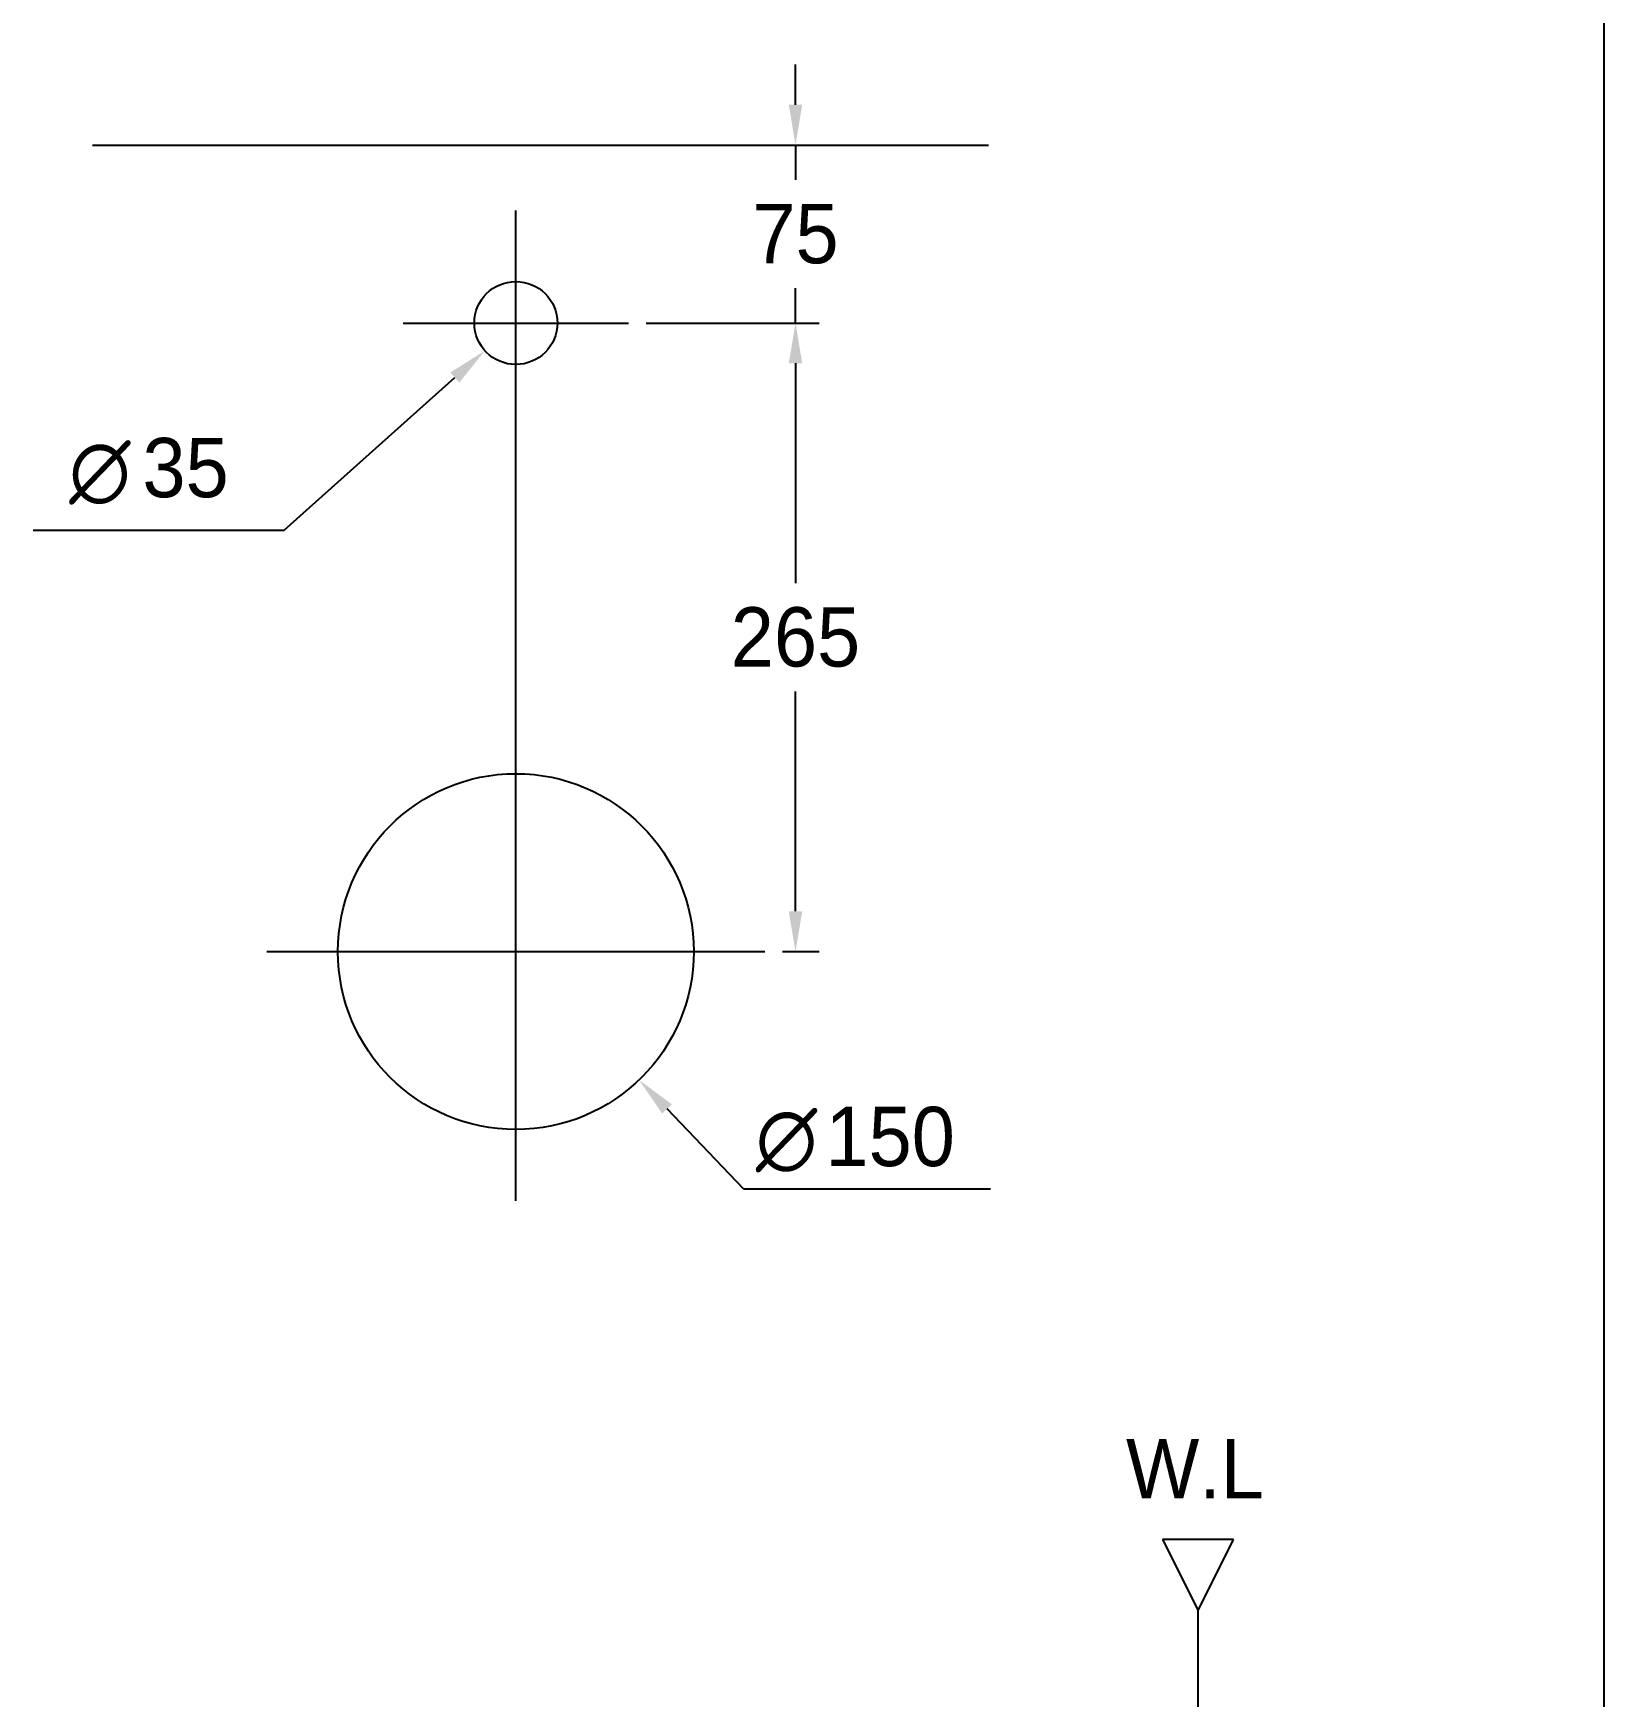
# Model space of a CAD drawing. Header units: millimetres. Extents: x 0 to 3800, y -67 to 2533.
# Drawn here: x 1138 to 1800, y 1216 to 1917 of the extents above; entities that cross this region are included whole.
import ezdxf
from ezdxf.enums import TextEntityAlignment as Align
from ezdxf.lldxf.tags import DXFTag

# ---------------------------------------------------------------- set-up
doc = ezdxf.new("R2010")
doc.units = ezdxf.units.MM
for name, color, linetype in [('TEXT', 7, 'Continuous'), ('도각라인', 255, 'Continuous'), ('외형선', 3, 'Continuous'), ('중심선', 1, 'DASHED'), ('치수선', 7, 'Continuous')]:
    doc.layers.add(name, color=color, linetype=linetype)
doc.styles.add('140911', font='HBATANG.TTF')
doc.styles.add('____', font='')
doc.styles.add('타이틀', font='H2GTRM.TTF', dxfattribs={"height": 25})
doc.styles.get('____').set_extended_font_data('굴림')
tags = doc.linetypes.add('DASHDOT', pattern=[70, 31, -13, 13, -13]).pattern_tags.tags
tags[10:11] = [DXFTag(74, 4), DXFTag(75, 0), DXFTag(340, '0'), DXFTag(46, 0.0), DXFTag(50, 0.0), DXFTag(44, 0.0), DXFTag(45, 0.0)]
tags[8:9] = [DXFTag(74, 4), DXFTag(75, 0), DXFTag(340, '0'), DXFTag(46, 0.0), DXFTag(50, 0.0), DXFTag(44, 0.0), DXFTag(45, 0.0)]
tags[6:7] = [DXFTag(74, 4), DXFTag(75, 0), DXFTag(340, '0'), DXFTag(46, 0.0), DXFTag(50, 0.0), DXFTag(44, 0.0), DXFTag(45, 0.0)]
tags[4:5] = [DXFTag(74, 4), DXFTag(75, 0), DXFTag(340, '0'), DXFTag(46, 0.0), DXFTag(50, 0.0), DXFTag(44, 0.0), DXFTag(45, 0.0)]
tags = doc.linetypes.add('DASHED', pattern=[25.72, 12.86, -12.86]).pattern_tags.tags
tags[6:7] = [DXFTag(74, 4), DXFTag(75, 0), DXFTag(340, '0'), DXFTag(46, 0.0), DXFTag(50, 0.0), DXFTag(44, 0.0), DXFTag(45, 0.0)]
tags[4:5] = [DXFTag(74, 4), DXFTag(75, 0), DXFTag(340, '0'), DXFTag(46, 0.0), DXFTag(50, 0.0), DXFTag(44, 0.0), DXFTag(45, 0.0)]
doc.dimstyles.new('MSADIM', dxfattribs={"dimtxt": 33, "dimasz": 17, "dimexe": 10, "dimexo": 7.5, "dimgap": 10, "dimtad": 0, "dimtih": 1, "dimtoh": 1, "dimdec": 0, "dimzin": 1, "dimdsep": 46, "dimtxsty": '____', "dimcen": 11.25, "dimadec": 0, "dimazin": 0, "dimtfac": 1, "dimtdec": 0, "dimtix": 1, "dimtmove": 0, "dimatfit": 3, "dimfxl": 1, "dimtolj": 1, "dimtzin": 1, "dimarcsym": 0})

# ---------------------------------------------------------------- blocks, each defined once
blk = doc.blocks.new('*D14')
at = {"layer": '치수선', "color": 0, "linetype": 'Continuous', "lineweight": -2, "transparency": 16777216}
for p, q in [((1459.22, 1886.74), (1459.22, 1903.74)), ((1449.96, 1869.74), (1469.22, 1869.74)), ((1459.22, 1869.74), (1459.22, 1855.06)), ((1459.22, 1794.74), (1459.22, 1809.43)), ((1396.31, 1794.74), (1469.22, 1794.74)), ((1459.22, 1777.74), (1459.22, 1760.74))]:
    blk.add_line(p, q, dxfattribs=at)
at = {"layer": '치수선', "color": 0, "linetype": 'Continuous', "transparency": 16777216}
for points in [[(1456.39, 1886.74), (1462.05, 1886.74), (1459.22, 1869.74)], [(1456.39, 1777.74), (1462.05, 1777.74), (1459.22, 1794.74)]]:
    blk.add_solid(points, dxfattribs=at)
at = {"layer": '치수선', "color": 0, "linetype": 'Continuous', "transparency": 16777216, "insert": (1459.22, 1832.24), "char_height": 25, "attachment_point": 5, "style": '____'}
blk.add_mtext('\\A1;75', dxfattribs=at)
blk = doc.blocks.new('*D15')
at = {"layer": '치수선', "color": 0, "linetype": 'Continuous', "lineweight": -2, "transparency": 16777216}
for p, q in [((1403.81, 1794.74), (1469.22, 1794.74)), ((1459.22, 1777.74), (1459.22, 1685.06)), ((1459.22, 1546.74), (1459.22, 1639.43)), ((1453.81, 1529.74), (1469.22, 1529.74))]:
    blk.add_line(p, q, dxfattribs=at)
at = {"layer": '치수선', "color": 0, "linetype": 'Continuous', "transparency": 16777216}
for points in [[(1456.39, 1777.74), (1462.05, 1777.74), (1459.22, 1794.74)], [(1456.39, 1546.74), (1462.05, 1546.74), (1459.22, 1529.74)]]:
    blk.add_solid(points, dxfattribs=at)
at = {"layer": '치수선', "color": 0, "linetype": 'Continuous', "transparency": 16777216, "insert": (1459.22, 1662.24), "char_height": 25, "attachment_point": 5, "style": '____'}
blk.add_mtext('\\A1;265', dxfattribs=at)

msp = doc.modelspace()

# ---------------------------------------------------------------- linework, layer by layer
msp.add_line((1437.34, 1429.78), (1541.46, 1429.78))
at = {"layer": '도각라인', "color": 7}
msp.add_line((1800, 2530), (1800, 0), dxfattribs=at)
at = {"layer": '외형선', "linetype": 'Continuous'}
for p, q in [((1162.81, 1869.74), (1540.59, 1869.74)), ((1643.96, 1281.93), (1613.96, 1281.93)), ((1613.96, 1281.93), (1628.96, 1251.93)), ((1628.96, 1251.93), (1643.96, 1281.93)), ((1628.96, 151.9), (1628.96, 1251.93))]:
    msp.add_line(p, q, dxfattribs=at)
for centre, radius in [((1341.31, 1794.74), 17.5), ((1341.31, 1529.74), 75)]:
    msp.add_circle(centre, radius, dxfattribs=at)
at = {"layer": '중심선', "linetype": 'DASHDOT'}
for p, q in [((1341.31, 1424.74), (1341.31, 1842.24)), ((1293.81, 1794.74), (1388.81, 1794.74)), ((1236.31, 1529.74), (1446.31, 1529.74))]:
    msp.add_line(p, q, dxfattribs=at)
at = {"layer": '치수선'}
for p, q in [((1243.57, 1707.38), (1315.59, 1771.75)), ((1137.84, 1707.38), (1243.57, 1707.38)), ((1437.34, 1429.78), (1405.05, 1463.4))]:
    msp.add_line(p, q, dxfattribs=at)
for points in [[(1313.7, 1773.86), (1317.48, 1769.64), (1328.27, 1783.08)], [(1407.09, 1465.36), (1403.01, 1461.43), (1393.27, 1475.66)]]:
    msp.add_solid(points, dxfattribs=at)

# ---------------------------------------------------------------- texts
at = {"layer": 'TEXT', "style": '타이틀'}
msp.add_text('W.L', height=25, dxfattribs=at).set_placement((1627.65, 1311.72), align=Align.MIDDLE)
at = {"layer": '치수선'}
for s, style, p in [('35', '타이틀', (1183.88, 1721.29)), ('∅', '140911', (1152.98, 1719.8)), ('∅', '140911', (1442.48, 1438.3)), ('150', '타이틀', (1471.86, 1439.31))]:
    msp.add_text(s, height=25, dxfattribs=dict(at, style=style)).set_placement(p)

# ---------------------------------------------------------------- dimensions: what is measured, and where the dimension line sits
at = {"layer": '치수선', "linetype": 'Continuous'}
dim = msp.add_linear_dim(base=(1459.22, 1869.74), p1=(1388.81, 1794.74), p2=(1442.46, 1869.74), angle=90, dimstyle='MSADIM', override={"dimtxt": 25}, dxfattribs=at)
dim.commit()
dim.dimension.update_dxf_attribs({"geometry": '*D14', "text_midpoint": (1459.22, 1832.24), "dimtype": 160})
dim = msp.add_linear_dim(base=(1459.22, 1794.74), p1=(1446.31, 1529.74), p2=(1396.31, 1794.74), angle=90, dimstyle='MSADIM', override={"dimtxt": 25}, dxfattribs=at)
dim.commit()
dim.dimension.update_dxf_attribs({"geometry": '*D15', "text_midpoint": (1459.22, 1662.24)})

doc.saveas('drawing.dxf')
